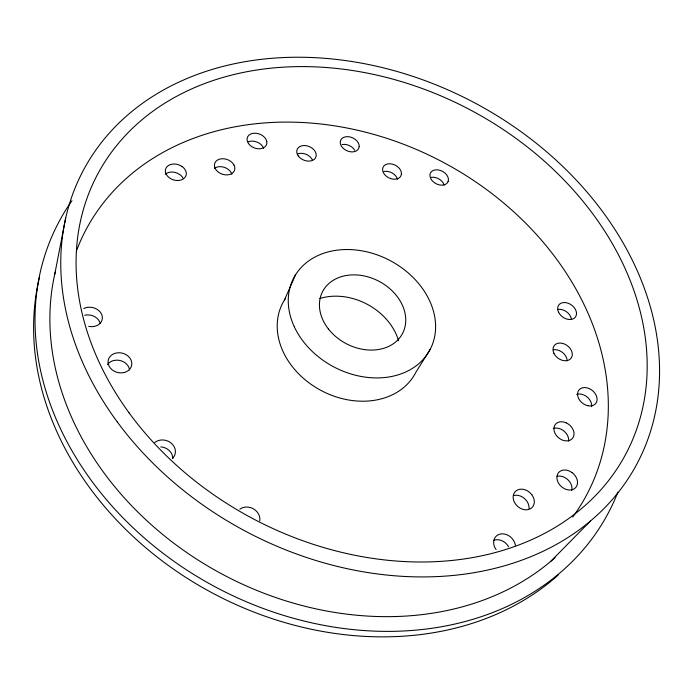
<?xml version="1.0" encoding="UTF-8"?>
<svg xmlns="http://www.w3.org/2000/svg" width="693" height="693" viewBox="0 0 693 693"><rect width="100%" height="100%" fill="white"/><g stroke="black" fill="none" stroke-linecap="round" stroke-linejoin="round"><path stroke-width="1.04" d="M54.773 274.107L65.679 218.122M284.451 300.052L295.53 274.818M430.44 348.891L415.895 372.254A75.035 59.572 27.8 0 1 318.815 389.249A75.035 59.572 27.8 0 1 285.577 298.319M550.883 561.235L590.453 521.015M88.739 326.403L91.831 326.689A11.876 9.624 12.1 0 0 102.382 318.078A11.876 9.624 12.1 0 0 92.507 307.519L89.44 307.216A11.876 9.624 12.1 0 0 83.749 308.576M508.645 546.82L506.878 544.334A11.833 9.676 43.9 0 0 493.806 540.306M496.084 549.497L495.192 548.232A11.928 9.719 43.6 0 1 497.747 535.005A11.928 9.719 43.6 0 1 512.127 538.496L513.911 540.999A11.928 9.719 43.6 0 1 515.436 545.642M263.522 148.181L263.331 147.574A10.161 7.389 20.7 0 0 248.328 141.805M558.35 574.93A308.454 248.363 27.8 0 1 202.027 587.257A308.454 248.363 27.8 0 1 39.588 276.914M558.142 309.381A10.204 7.441 35.3 0 1 571.327 318.702M553.525 349.766A10.464 7.788 36.5 0 1 567.169 360.871M576.671 394.378A10.69 8.013 38.8 0 1 581.444 394.196L583.965 395.019A10.69 8.013 38.8 0 1 591.649 406.618M553.309 428.517A10.967 8.411 39.6 0 1 558.229 428.283L560.819 429.114A10.967 8.411 39.6 0 1 568.598 441.146M514.059 495.46A11.495 9.191 41.8 0 1 524.506 498.527L526.541 500.71A11.495 9.191 41.8 0 1 529.01 508.523M557.025 476.334A11.279 8.792 41.9 0 1 563.946 477.105L566.45 478.542A11.279 8.792 41.9 0 1 571.777 490.427M160.785 446.89A12.162 10.629 16.6 0 1 172.791 458.376M107.528 364.596A11.894 9.927 13.3 0 1 113.626 360.542L116.606 360.143A11.894 9.927 13.3 0 1 129.548 369.889M214.388 168.347A10.421 7.727 19.4 0 1 229.903 170.894L231.289 172.852A10.421 7.727 19.4 0 1 231.869 174.246M165.263 174.229A10.638 7.961 17.2 0 1 177.486 173.25L179.842 174.601A10.638 7.961 17.2 0 1 183.143 178.335M84.659 315.254A11.781 9.589 11.9 0 1 87.621 314.891L90.653 315.185A11.781 9.589 11.9 0 1 100.242 323.536M383.974 171.492A9.867 7.103 26.2 0 1 397.505 179.227M430.777 177.417A9.754 6.956 28 0 1 444.178 185.066M342.117 144.534A9.849 7.051 24.3 0 1 354.764 150.268M298.077 153.785A10.048 7.302 22.7 0 1 312.56 160.326M319.802 298.484A56.843 45.322 27.8 0 1 398.614 340.887M617.853 492.186A310.871 249.185 27.8 0 1 215.532 587.023A310.871 249.185 27.8 0 1 71.959 200.684M555.058 557.605A296.942 237.812 27.8 0 1 213.046 569.092A296.942 237.812 27.8 0 1 55.267 271.968M239.821 509.208A12.327 10.975 27.2 0 1 253.499 508.87A12.327 10.975 27.2 0 1 259.797 520.833M154.738 442.515A12.266 10.681 16.8 0 1 171.483 443.381A12.266 10.681 16.8 0 1 172.626 458.307M76.499 250.727A283.281 226.68 27.8 0 1 444.369 162.924A283.281 226.68 27.8 0 1 572.756 517.03M401.455 173.726L401.065 175.572A9.936 7.112 26.2 0 1 390.488 178.56A9.936 7.112 26.2 0 1 382.571 169.222L382.986 167.385A9.936 7.112 26.2 0 1 393.546 164.458A9.936 7.112 26.2 0 1 401.455 173.726M448.128 181.505L447.193 183.065A9.823 6.965 28 0 1 435.559 183.437A9.823 6.965 28 0 1 430.275 173.415L431.237 171.864A9.823 6.965 28 0 1 442.827 171.543A9.823 6.965 28 0 1 448.128 181.505M124.272 372.496L121.24 372.903A11.989 9.971 13.5 0 1 108.385 364.362A11.989 9.971 13.5 0 1 115.688 353.127L118.694 352.728A11.989 9.971 13.5 0 1 131.479 361.27A11.989 9.971 13.5 0 1 124.272 372.496M566.112 422.817L563.504 421.976A11.045 8.437 39.5 0 0 554.131 426.94A11.045 8.437 39.5 0 0 559.355 438.418L561.841 439.856A11.045 8.437 39.5 0 0 573.813 435.715A11.045 8.437 39.5 0 0 566.112 422.817M587.924 405.734L585.36 404.903A10.776 8.03 38.7 0 1 577.555 393.563A10.776 8.03 38.7 0 1 586.754 387.785L589.293 388.617A10.776 8.03 38.7 0 1 597.097 399.939A10.776 8.03 38.7 0 1 587.924 405.734M182.181 166.606L179.808 165.246A10.716 7.978 17.4 0 0 168.382 165.532A10.716 7.978 17.4 0 0 166.138 174.099L167.515 176.135A10.716 7.978 17.4 0 0 183.298 178.976A10.716 7.978 17.4 0 0 182.181 166.606M571.907 472.479L569.386 471.023A11.365 8.818 41.7 0 0 557.501 474.393A11.365 8.818 41.7 0 0 562.499 487.508L565.046 488.981A11.365 8.818 41.7 0 0 576.931 485.594A11.365 8.818 41.7 0 0 571.907 472.479M531.8 494.681L529.755 492.489A11.582 9.226 41.6 0 0 515.878 491.016A11.582 9.226 41.6 0 0 515.635 504.227L517.688 506.453A11.582 9.226 41.6 0 0 531.609 507.943A11.582 9.226 41.6 0 0 531.8 494.681M233.957 164.969L232.562 163.002A10.49 7.744 19.5 0 0 219.3 159.234A10.49 7.744 19.5 0 0 215.272 168.616L216.666 170.608A10.49 7.744 19.5 0 0 229.972 174.402A10.49 7.744 19.5 0 0 233.957 164.969M266.814 141.727L266.164 139.691A10.23 7.398 20.7 0 0 254.53 133.195A10.23 7.398 20.7 0 0 247.115 140.22L247.739 142.264A10.23 7.398 20.7 0 0 259.416 148.813A10.23 7.398 20.7 0 0 266.814 141.727M359.199 146.544L358.991 144.586A9.919 7.069 24.3 0 0 348.96 136.772A9.919 7.069 24.3 0 0 340.237 141.961L340.428 143.927A9.919 7.069 24.3 0 0 350.476 151.793A9.919 7.069 24.3 0 0 359.199 146.544M558.593 312.292A10.274 7.45 35.2 0 0 574.878 317.68A10.274 7.45 35.2 0 0 567.818 303.127A10.274 7.45 35.2 0 0 558.593 312.292M553.924 353.317A10.542 7.805 36.4 0 0 570.608 358.766A10.542 7.805 36.4 0 0 563.4 343.615A10.542 7.805 36.4 0 0 553.924 353.317M298.38 156.064A10.118 7.311 22.8 0 0 315.228 158.299A10.118 7.311 22.8 0 0 305.847 145.643A10.118 7.311 22.8 0 0 298.38 156.064M117.334 422.011A313.297 242.896 27.8 0 0 633.255 470.478A313.297 242.896 27.8 0 0 329.894 58.749A313.297 242.896 27.8 0 0 117.334 422.011M128.985 412.725A298.856 231.479 27.8 0 0 621.352 461.945A298.856 231.479 27.8 0 0 334.546 68.235A298.856 231.479 27.8 0 0 128.985 412.725M294.291 326.758A77.01 60.161 27.8 0 0 421.041 361.642A77.01 60.161 27.8 0 0 370.469 252.763A77.01 60.161 27.8 0 0 294.291 326.758M328.387 328.924A45.123 35.23 27.8 0 0 402.494 333.541A45.123 35.23 27.8 0 0 356.895 274.965A45.123 35.23 27.8 0 0 328.387 328.924"/></g></svg>
